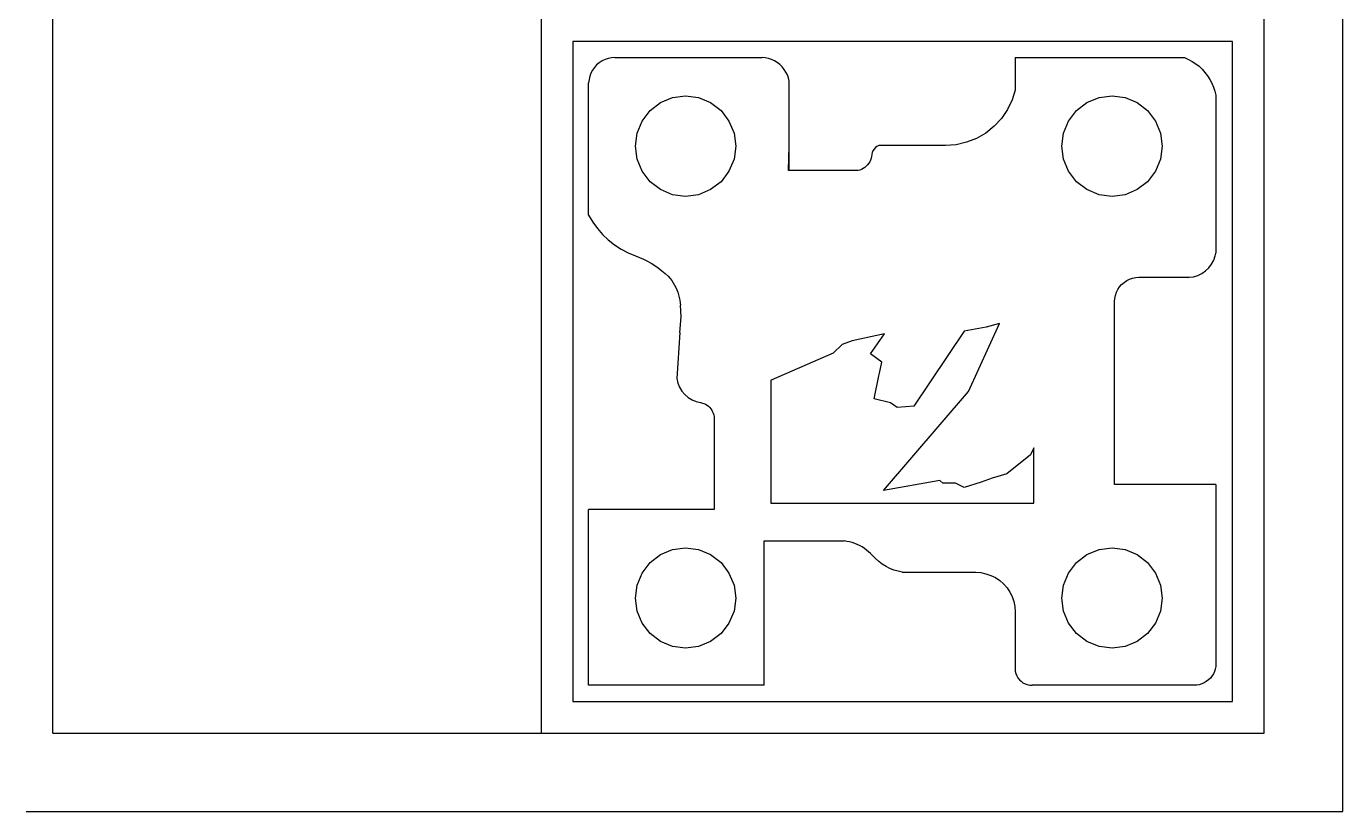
# Model space of a CAD drawing. Header units: millimetres. Extents: x 4195 to 11711, y -1512 to 5723.
# Drawn here: x 11092.841 to 11094.014, y -1512.4 to -1511.699 of the extents above; entities that cross this region are included whole.
import ezdxf

# ---------------------------------------------------------------- set-up
doc = ezdxf.new("R2010")
doc.units = ezdxf.units.MM

msp = doc.modelspace()

# ---------------------------------------------------------------- linework, layer by layer
for p, q in [((11092.8645, -1512.3295), (11092.8645, -1509.9595)), ((11094.0145, -1512.3995), (11094.0145, -1509.9595)), ((11093.2998, -1511.6841), (11093.2998, -1512.3295)), ((11093.9445, -1512.3295), (11093.9445, -1511.6841)), ((11093.9162, -1511.7124), (11093.328, -1511.7124)), ((11093.328, -1511.7124), (11093.328, -1512.3013)), ((11093.9162, -1512.3013), (11093.9162, -1511.7124)), ((11093.3568, -1511.7285), (11093.3541, -1511.7298)), ((11093.3596, -1511.7276), (11093.3568, -1511.7285)), ((11093.3625, -1511.727), (11093.3596, -1511.7276)), ((11093.3655, -1511.7268), (11093.3625, -1511.727)), ((11093.3655, -1511.7268), (11093.4968, -1511.7268)), ((11093.4997, -1511.7271), (11093.4968, -1511.7268)), ((11093.5025, -1511.7277), (11093.4997, -1511.7271)), ((11093.5053, -1511.7286), (11093.5025, -1511.7277)), ((11093.5079, -1511.7298), (11093.5053, -1511.7286)), ((11093.7224, -1511.7268), (11093.7224, -1511.7558)), ((11093.7224, -1511.7268), (11093.8734, -1511.7268)), ((11093.8734, -1511.7268), (11093.8769, -1511.7284)), ((11093.8769, -1511.7284), (11093.8802, -1511.7302)), ((11093.3442, -1511.7406), (11093.3431, -1511.7434)), ((11093.3456, -1511.7379), (11093.3442, -1511.7406)), ((11093.3473, -1511.7355), (11093.3456, -1511.7379)), ((11093.3493, -1511.7333), (11093.3473, -1511.7355)), ((11093.3516, -1511.7314), (11093.3493, -1511.7333)), ((11093.3541, -1511.7298), (11093.3516, -1511.7314)), ((11093.5103, -1511.7313), (11093.5079, -1511.7298)), ((11093.5126, -1511.7331), (11093.5103, -1511.7313)), ((11093.5147, -1511.7351), (11093.5126, -1511.7331)), ((11093.5165, -1511.7373), (11093.5147, -1511.7351)), ((11093.5181, -1511.7398), (11093.5165, -1511.7373)), ((11093.5194, -1511.7423), (11093.5181, -1511.7398)), ((11093.8802, -1511.7302), (11093.8834, -1511.7323)), ((11093.8834, -1511.7323), (11093.8864, -1511.7346)), ((11093.8864, -1511.7346), (11093.8891, -1511.7372)), ((11093.8891, -1511.7372), (11093.8917, -1511.74)), ((11093.8917, -1511.74), (11093.894, -1511.7431)), ((11093.3425, -1511.7463), (11093.3421, -1511.7492)), ((11093.3421, -1511.8674), (11093.3421, -1511.7492)), ((11093.3431, -1511.7434), (11093.3425, -1511.7463)), ((11093.5204, -1511.745), (11093.5194, -1511.7423)), ((11093.5211, -1511.7479), (11093.5204, -1511.745)), ((11093.5211, -1511.8058), (11093.5211, -1511.7479)), ((11093.894, -1511.7431), (11093.896, -1511.7463)), ((11093.896, -1511.7463), (11093.8978, -1511.7496)), ((11093.8978, -1511.7496), (11093.8993, -1511.7531)), ((11093.4062, -1511.767), (11093.417, -1511.7625)), ((11093.417, -1511.7625), (11093.4286, -1511.761)), ((11093.4286, -1511.761), (11093.4401, -1511.7625)), ((11093.4401, -1511.7625), (11093.4509, -1511.767)), ((11093.7198, -1511.7645), (11093.7157, -1511.7731)), ((11093.7224, -1511.7558), (11093.7198, -1511.7645)), ((11093.7865, -1511.767), (11093.7973, -1511.7625)), ((11093.7973, -1511.7625), (11093.8088, -1511.761)), ((11093.8088, -1511.761), (11093.8204, -1511.7625)), ((11093.8204, -1511.7625), (11093.8312, -1511.767)), ((11093.8993, -1511.7531), (11093.9005, -1511.7567)), ((11093.9005, -1511.7567), (11093.9014, -1511.7604)), ((11093.9014, -1511.7604), (11093.9014, -1511.9012)), ((11093.3898, -1511.7834), (11093.3969, -1511.7741)), ((11093.3969, -1511.7741), (11093.4062, -1511.767)), ((11093.4509, -1511.767), (11093.4602, -1511.7741)), ((11093.4602, -1511.7741), (11093.4673, -1511.7834)), ((11093.7157, -1511.7731), (11093.7103, -1511.781)), ((11093.7701, -1511.7834), (11093.7772, -1511.7741)), ((11093.7772, -1511.7741), (11093.7865, -1511.767)), ((11093.8312, -1511.767), (11093.8405, -1511.7741)), ((11093.8405, -1511.7741), (11093.8476, -1511.7834)), ((11093.3853, -1511.7942), (11093.3898, -1511.7834)), ((11093.4673, -1511.7834), (11093.4718, -1511.7942)), ((11093.7103, -1511.781), (11093.7038, -1511.7881)), ((11093.7656, -1511.7942), (11093.7701, -1511.7834)), ((11093.8476, -1511.7834), (11093.852, -1511.7942)), ((11093.3838, -1511.8058), (11093.3853, -1511.7942)), ((11093.4718, -1511.7942), (11093.4733, -1511.8058)), ((11093.6881, -1511.7989), (11093.6792, -1511.8024)), ((11093.6963, -1511.7941), (11093.6881, -1511.7989)), ((11093.7038, -1511.7881), (11093.6963, -1511.7941)), ((11093.7641, -1511.8058), (11093.7656, -1511.7942)), ((11093.852, -1511.7942), (11093.8536, -1511.8058)), ((11093.3853, -1511.8174), (11093.3838, -1511.8058)), ((11093.4733, -1511.8058), (11093.4718, -1511.8174)), ((11093.5204, -1511.8276), (11093.5211, -1511.8058)), ((11093.5211, -1511.8276), (11093.5211, -1511.8058)), ((11093.5956, -1511.8099), (11093.595, -1511.8115)), ((11093.5966, -1511.8084), (11093.5956, -1511.8099)), ((11093.5978, -1511.8071), (11093.5966, -1511.8084)), ((11093.5992, -1511.8061), (11093.5978, -1511.8071)), ((11093.6009, -1511.8053), (11093.5992, -1511.8061)), ((11093.6014, -1511.8052), (11093.6009, -1511.8053)), ((11093.6603, -1511.8052), (11093.6014, -1511.8052)), ((11093.6699, -1511.8045), (11093.6603, -1511.8052)), ((11093.6792, -1511.8024), (11093.6699, -1511.8045)), ((11093.7656, -1511.8174), (11093.7641, -1511.8058)), ((11093.8536, -1511.8058), (11093.852, -1511.8174)), ((11093.3898, -1511.8282), (11093.3853, -1511.8174)), ((11093.4718, -1511.8174), (11093.4673, -1511.8282)), ((11093.5908, -1511.8225), (11093.5897, -1511.8237)), ((11093.5919, -1511.8211), (11093.5908, -1511.8225)), ((11093.5928, -1511.8197), (11093.5919, -1511.8211)), ((11093.5935, -1511.8182), (11093.5928, -1511.8197)), ((11093.594, -1511.8166), (11093.5935, -1511.8182)), ((11093.5944, -1511.815), (11093.594, -1511.8166)), ((11093.5946, -1511.8133), (11093.5944, -1511.815)), ((11093.595, -1511.8115), (11093.5946, -1511.8133)), ((11093.7701, -1511.8282), (11093.7656, -1511.8174)), ((11093.852, -1511.8174), (11093.8476, -1511.8282)), ((11093.3969, -1511.8375), (11093.3898, -1511.8282)), ((11093.4673, -1511.8282), (11093.4602, -1511.8375)), ((11093.5211, -1511.8276), (11093.5204, -1511.8276)), ((11093.5824, -1511.8276), (11093.5211, -1511.8276)), ((11093.584, -1511.8271), (11093.5824, -1511.8276)), ((11093.5855, -1511.8265), (11093.584, -1511.8271)), ((11093.587, -1511.8257), (11093.5855, -1511.8265)), ((11093.5884, -1511.8248), (11093.587, -1511.8257)), ((11093.5897, -1511.8237), (11093.5884, -1511.8248)), ((11093.7772, -1511.8375), (11093.7701, -1511.8282)), ((11093.8476, -1511.8282), (11093.8405, -1511.8375)), ((11093.4062, -1511.8446), (11093.3969, -1511.8375)), ((11093.417, -1511.8491), (11093.4062, -1511.8446)), ((11093.4509, -1511.8446), (11093.4401, -1511.8491)), ((11093.4602, -1511.8375), (11093.4509, -1511.8446)), ((11093.7865, -1511.8446), (11093.7772, -1511.8375)), ((11093.7973, -1511.8491), (11093.7865, -1511.8446)), ((11093.8312, -1511.8446), (11093.8204, -1511.8491)), ((11093.8405, -1511.8375), (11093.8312, -1511.8446)), ((11093.4286, -1511.8506), (11093.417, -1511.8491)), ((11093.4401, -1511.8491), (11093.4286, -1511.8506)), ((11093.8088, -1511.8506), (11093.7973, -1511.8491)), ((11093.8204, -1511.8491), (11093.8088, -1511.8506)), ((11093.3421, -1511.8674), (11093.3458, -1511.8735)), ((11093.3458, -1511.8735), (11093.35, -1511.8792)), ((11093.35, -1511.8792), (11093.3546, -1511.8845)), ((11093.3546, -1511.8845), (11093.3597, -1511.8894)), ((11093.3597, -1511.8894), (11093.3653, -1511.8937)), ((11093.3653, -1511.8937), (11093.3712, -1511.8976)), ((11093.3712, -1511.8976), (11093.3774, -1511.9009)), ((11093.3774, -1511.9009), (11093.3839, -1511.9036)), ((11093.3839, -1511.9036), (11093.3875, -1511.9051)), ((11093.3875, -1511.9051), (11093.3911, -1511.9066)), ((11093.8995, -1511.9076), (11093.9009, -1511.9038)), ((11093.9009, -1511.9038), (11093.9014, -1511.9012)), ((11093.3911, -1511.9066), (11093.3945, -1511.9084)), ((11093.3945, -1511.9084), (11093.3979, -1511.9103)), ((11093.3979, -1511.9103), (11093.4011, -1511.9123)), ((11093.4011, -1511.9123), (11093.4043, -1511.9145)), ((11093.4043, -1511.9145), (11093.4074, -1511.9169)), ((11093.4074, -1511.9169), (11093.4104, -1511.9193)), ((11093.8889, -1511.9194), (11093.8922, -1511.9171)), ((11093.8922, -1511.9171), (11093.8951, -1511.9143)), ((11093.8951, -1511.9143), (11093.8975, -1511.9111)), ((11093.8975, -1511.9111), (11093.8995, -1511.9076)), ((11093.4104, -1511.9193), (11093.4132, -1511.9219)), ((11093.4132, -1511.9219), (11093.4148, -1511.9238)), ((11093.4148, -1511.9238), (11093.4162, -1511.9257)), ((11093.4162, -1511.9257), (11093.4175, -1511.9276)), ((11093.4175, -1511.9276), (11093.4187, -1511.9297)), ((11093.8174, -1511.9292), (11093.8196, -1511.9273)), ((11093.8196, -1511.9273), (11093.8219, -1511.9257)), ((11093.8219, -1511.9257), (11093.8245, -1511.9245)), ((11093.8245, -1511.9245), (11093.8271, -1511.9235)), ((11093.8271, -1511.9235), (11093.8299, -1511.923)), ((11093.8299, -1511.923), (11093.8327, -1511.9228)), ((11093.8327, -1511.9228), (11093.8734, -1511.9228)), ((11093.8734, -1511.9228), (11093.8774, -1511.9229)), ((11093.8734, -1511.9228), (11093.8777, -1511.9228)), ((11093.8774, -1511.9229), (11093.8777, -1511.9228)), ((11093.8777, -1511.9228), (11093.8814, -1511.9223)), ((11093.8814, -1511.9223), (11093.8852, -1511.9211)), ((11093.8852, -1511.9211), (11093.8889, -1511.9194)), ((11093.4187, -1511.9297), (11093.4198, -1511.9318)), ((11093.4198, -1511.9318), (11093.4208, -1511.934)), ((11093.4208, -1511.934), (11093.4217, -1511.9362)), ((11093.4217, -1511.9362), (11093.4224, -1511.9385)), ((11093.4224, -1511.9385), (11093.423, -1511.9408)), ((11093.8113, -1511.9416), (11093.8118, -1511.9389)), ((11093.8118, -1511.9389), (11093.8127, -1511.9362)), ((11093.8127, -1511.9362), (11093.814, -1511.9336)), ((11093.814, -1511.9336), (11093.8156, -1511.9313)), ((11093.8156, -1511.9313), (11093.8174, -1511.9292)), ((11093.423, -1511.9408), (11093.4235, -1511.9431)), ((11093.4235, -1511.9431), (11093.4238, -1511.9455)), ((11093.4238, -1511.9455), (11093.424, -1511.9478)), ((11093.4247, -1511.9582), (11093.424, -1511.9478)), ((11093.8111, -1511.9445), (11093.8113, -1511.9416)), ((11093.8111, -1512.1076), (11093.8111, -1511.9445)), ((11093.4235, -1511.9721), (11093.4247, -1511.9582)), ((11093.4235, -1511.9721), (11093.4207, -1512.0132)), ((11093.6059, -1511.9731), (11093.5772, -1511.9796)), ((11093.5936, -1511.991), (11093.6059, -1511.9731)), ((11093.6769, -1511.9709), (11093.6321, -1512.0379)), ((11093.6966, -1511.9673), (11093.6769, -1511.9709)), ((11093.6808, -1512.0247), (11093.7084, -1511.9641)), ((11093.7084, -1511.9641), (11093.6966, -1511.9673)), ((11093.5682, -1511.9827), (11093.5603, -1511.9906)), ((11093.5772, -1511.9796), (11093.5682, -1511.9827)), ((11093.5603, -1511.9906), (11093.505, -1512.0146)), ((11093.6036, -1511.9986), (11093.5936, -1511.991)), ((11093.6016, -1512.0083), (11093.6036, -1511.9986)), ((11093.5966, -1512.0311), (11093.6009, -1512.0106)), ((11093.6009, -1512.0106), (11093.6016, -1512.0083)), ((11093.4207, -1512.0132), (11093.4217, -1512.0172)), ((11093.4217, -1512.0172), (11093.4232, -1512.0209)), ((11093.4232, -1512.0209), (11093.4253, -1512.0243)), ((11093.5045, -1512.0143), (11093.5045, -1512.1242)), ((11093.505, -1512.0146), (11093.5045, -1512.0143)), ((11093.4253, -1512.0243), (11093.4279, -1512.0274)), ((11093.4279, -1512.0274), (11093.431, -1512.03)), ((11093.431, -1512.03), (11093.4344, -1512.0321)), ((11093.4344, -1512.0321), (11093.4381, -1512.0337)), ((11093.4381, -1512.0337), (11093.442, -1512.0346)), ((11093.6113, -1512.0348), (11093.5966, -1512.0311)), ((11093.6052, -1512.1131), (11093.6808, -1512.0247)), ((11093.442, -1512.0346), (11093.4436, -1512.035)), ((11093.4436, -1512.035), (11093.445, -1512.0354)), ((11093.445, -1512.0354), (11093.4464, -1512.0361)), ((11093.4464, -1512.0361), (11093.4478, -1512.0369)), ((11093.4478, -1512.0369), (11093.449, -1512.0378)), ((11093.449, -1512.0378), (11093.4501, -1512.0389)), ((11093.4501, -1512.0389), (11093.4511, -1512.0401)), ((11093.4511, -1512.0401), (11093.452, -1512.0413)), ((11093.452, -1512.0413), (11093.4527, -1512.0427)), ((11093.4527, -1512.0427), (11093.4533, -1512.0441)), ((11093.4533, -1512.0441), (11093.4537, -1512.0456)), ((11093.4537, -1512.0456), (11093.454, -1512.0472)), ((11093.6173, -1512.0391), (11093.6113, -1512.0348)), ((11093.6321, -1512.0379), (11093.6173, -1512.0391)), ((11093.454, -1512.0472), (11093.454, -1512.13)), ((11093.7361, -1512.0811), (11093.715, -1512.0981)), ((11093.739, -1512.075), (11093.7361, -1512.0811)), ((11093.739, -1512.1242), (11093.739, -1512.075)), ((11093.6552, -1512.104), (11093.6052, -1512.1131)), ((11093.658, -1512.1065), (11093.6552, -1512.104)), ((11093.7019, -1512.102), (11093.6921, -1512.1056)), ((11093.715, -1512.0981), (11093.7019, -1512.102)), ((11093.6692, -1512.1065), (11093.658, -1512.1065)), ((11093.6769, -1512.1103), (11093.6692, -1512.1065)), ((11093.6921, -1512.1056), (11093.6769, -1512.1103)), ((11093.9014, -1512.1076), (11093.8111, -1512.1076)), ((11093.9014, -1512.1076), (11093.9014, -1512.27)), ((11093.5045, -1512.1242), (11093.739, -1512.1242)), ((11093.454, -1512.13), (11093.3421, -1512.13)), ((11093.3421, -1512.2868), (11093.3421, -1512.13)), ((11093.4987, -1512.158), (11093.57, -1512.158)), ((11093.4987, -1512.2868), (11093.4987, -1512.158)), ((11093.5724, -1512.1584), (11093.57, -1512.158)), ((11093.5748, -1512.1588), (11093.5724, -1512.1584)), ((11093.5771, -1512.1595), (11093.5748, -1512.1588)), ((11093.5794, -1512.1603), (11093.5771, -1512.1595)), ((11093.5816, -1512.1612), (11093.5794, -1512.1603)), ((11093.5838, -1512.1622), (11093.5816, -1512.1612)), ((11093.5859, -1512.1634), (11093.5838, -1512.1622)), ((11093.588, -1512.1647), (11093.5859, -1512.1634)), ((11093.3969, -1512.1773), (11093.4062, -1512.1702)), ((11093.4062, -1512.1702), (11093.417, -1512.1657)), ((11093.417, -1512.1657), (11093.4286, -1512.1642)), ((11093.4286, -1512.1642), (11093.4401, -1512.1657)), ((11093.4401, -1512.1657), (11093.4509, -1512.1702)), ((11093.4509, -1512.1702), (11093.4602, -1512.1773)), ((11093.5899, -1512.1661), (11093.588, -1512.1647)), ((11093.5918, -1512.1676), (11093.5899, -1512.1661)), ((11093.5935, -1512.1693), (11093.5918, -1512.1676)), ((11093.5952, -1512.171), (11093.5935, -1512.1693)), ((11093.5979, -1512.1738), (11093.5952, -1512.171)), ((11093.6008, -1512.1764), (11093.5979, -1512.1738)), ((11093.7772, -1512.1773), (11093.7865, -1512.1702)), ((11093.7865, -1512.1702), (11093.7973, -1512.1657)), ((11093.7973, -1512.1657), (11093.8088, -1512.1642)), ((11093.8088, -1512.1642), (11093.8204, -1512.1657)), ((11093.8204, -1512.1657), (11093.8312, -1512.1702)), ((11093.8312, -1512.1702), (11093.8405, -1512.1773)), ((11093.3853, -1512.1974), (11093.3898, -1512.1866)), ((11093.3898, -1512.1866), (11093.3969, -1512.1773)), ((11093.4602, -1512.1773), (11093.4673, -1512.1866)), ((11093.4673, -1512.1866), (11093.4718, -1512.1974)), ((11093.604, -1512.1787), (11093.6008, -1512.1764)), ((11093.6073, -1512.1807), (11093.604, -1512.1787)), ((11093.6107, -1512.1825), (11093.6073, -1512.1807)), ((11093.6143, -1512.184), (11093.6107, -1512.1825)), ((11093.618, -1512.1851), (11093.6143, -1512.184)), ((11093.6218, -1512.186), (11093.618, -1512.1851)), ((11093.6218, -1512.186), (11093.6873, -1512.186)), ((11093.6873, -1512.186), (11093.6919, -1512.1863)), ((11093.6919, -1512.1863), (11093.6964, -1512.1872)), ((11093.7656, -1512.1974), (11093.7701, -1512.1866)), ((11093.7701, -1512.1866), (11093.7772, -1512.1773)), ((11093.8405, -1512.1773), (11093.8476, -1512.1866)), ((11093.8476, -1512.1866), (11093.852, -1512.1974)), ((11093.3838, -1512.209), (11093.3853, -1512.1974)), ((11093.4718, -1512.1974), (11093.4733, -1512.209)), ((11093.6964, -1512.1872), (11093.7007, -1512.1887)), ((11093.7007, -1512.1887), (11093.7048, -1512.1907)), ((11093.7048, -1512.1907), (11093.7087, -1512.1933)), ((11093.7087, -1512.1933), (11093.7121, -1512.1963)), ((11093.7121, -1512.1963), (11093.7152, -1512.1998)), ((11093.7641, -1512.209), (11093.7656, -1512.1974)), ((11093.852, -1512.1974), (11093.8536, -1512.209)), ((11093.3853, -1512.2206), (11093.3838, -1512.209)), ((11093.4733, -1512.209), (11093.4718, -1512.2206)), ((11093.7152, -1512.1998), (11093.7177, -1512.2036)), ((11093.7177, -1512.2036), (11093.7197, -1512.2077)), ((11093.7197, -1512.2077), (11093.7212, -1512.2121)), ((11093.7656, -1512.2206), (11093.7641, -1512.209)), ((11093.8536, -1512.209), (11093.852, -1512.2206)), ((11093.3898, -1512.2314), (11093.3853, -1512.2206)), ((11093.4718, -1512.2206), (11093.4673, -1512.2314)), ((11093.7212, -1512.2121), (11093.7221, -1512.2166)), ((11093.7221, -1512.2166), (11093.7224, -1512.2212)), ((11093.7224, -1512.2212), (11093.7224, -1512.2729)), ((11093.7701, -1512.2314), (11093.7656, -1512.2206)), ((11093.852, -1512.2206), (11093.8476, -1512.2314)), ((11093.3969, -1512.2407), (11093.3898, -1512.2314)), ((11093.4673, -1512.2314), (11093.4602, -1512.2407)), ((11093.7772, -1512.2407), (11093.7701, -1512.2314)), ((11093.8476, -1512.2314), (11093.8405, -1512.2407)), ((11093.4062, -1512.2478), (11093.3969, -1512.2407)), ((11093.4602, -1512.2407), (11093.4509, -1512.2478)), ((11093.7865, -1512.2478), (11093.7772, -1512.2407)), ((11093.8405, -1512.2407), (11093.8312, -1512.2478)), ((11093.417, -1512.2522), (11093.4062, -1512.2478)), ((11093.4286, -1512.2538), (11093.417, -1512.2522)), ((11093.4401, -1512.2522), (11093.4286, -1512.2538)), ((11093.4509, -1512.2478), (11093.4401, -1512.2522)), ((11093.7973, -1512.2522), (11093.7865, -1512.2478)), ((11093.8088, -1512.2538), (11093.7973, -1512.2522)), ((11093.8204, -1512.2522), (11093.8088, -1512.2538)), ((11093.8312, -1512.2478), (11093.8204, -1512.2522)), ((11093.7224, -1512.2729), (11093.7226, -1512.2742)), ((11093.7226, -1512.2742), (11093.7231, -1512.2763)), ((11093.7231, -1512.2763), (11093.7238, -1512.2783)), ((11093.7238, -1512.2783), (11093.7249, -1512.2801)), ((11093.7249, -1512.2801), (11093.7262, -1512.2818)), ((11093.8965, -1512.2804), (11093.8948, -1512.282)), ((11093.8979, -1512.2786), (11093.8965, -1512.2804)), ((11093.8992, -1512.2766), (11093.8979, -1512.2786)), ((11093.9002, -1512.2745), (11093.8992, -1512.2766)), ((11093.9009, -1512.2723), (11093.9002, -1512.2745)), ((11093.9014, -1512.27), (11093.9009, -1512.2723)), ((11093.4987, -1512.2868), (11093.3421, -1512.2868)), ((11093.7262, -1512.2818), (11093.7277, -1512.2832)), ((11093.7277, -1512.2832), (11093.7294, -1512.2845)), ((11093.7294, -1512.2845), (11093.7313, -1512.2855)), ((11093.7313, -1512.2855), (11093.7333, -1512.2862)), ((11093.7333, -1512.2862), (11093.7354, -1512.2867)), ((11093.7354, -1512.2867), (11093.7375, -1512.2868)), ((11093.882, -1512.2868), (11093.7375, -1512.2868)), ((11093.8843, -1512.2867), (11093.882, -1512.2868)), ((11093.8866, -1512.2863), (11093.8843, -1512.2867)), ((11093.8888, -1512.2856), (11093.8866, -1512.2863)), ((11093.8909, -1512.2846), (11093.8888, -1512.2856)), ((11093.8929, -1512.2834), (11093.8909, -1512.2846)), ((11093.8948, -1512.282), (11093.8929, -1512.2834)), ((11093.328, -1512.3013), (11093.9162, -1512.3013)), ((11092.8645, -1512.3295), (11093.2998, -1512.3295)), ((11093.2998, -1512.3295), (11093.9445, -1512.3295)), ((11092.8408, -1512.3995), (11094.0145, -1512.3995))]:
    msp.add_line(p, q)

doc.saveas('drawing.dxf')
